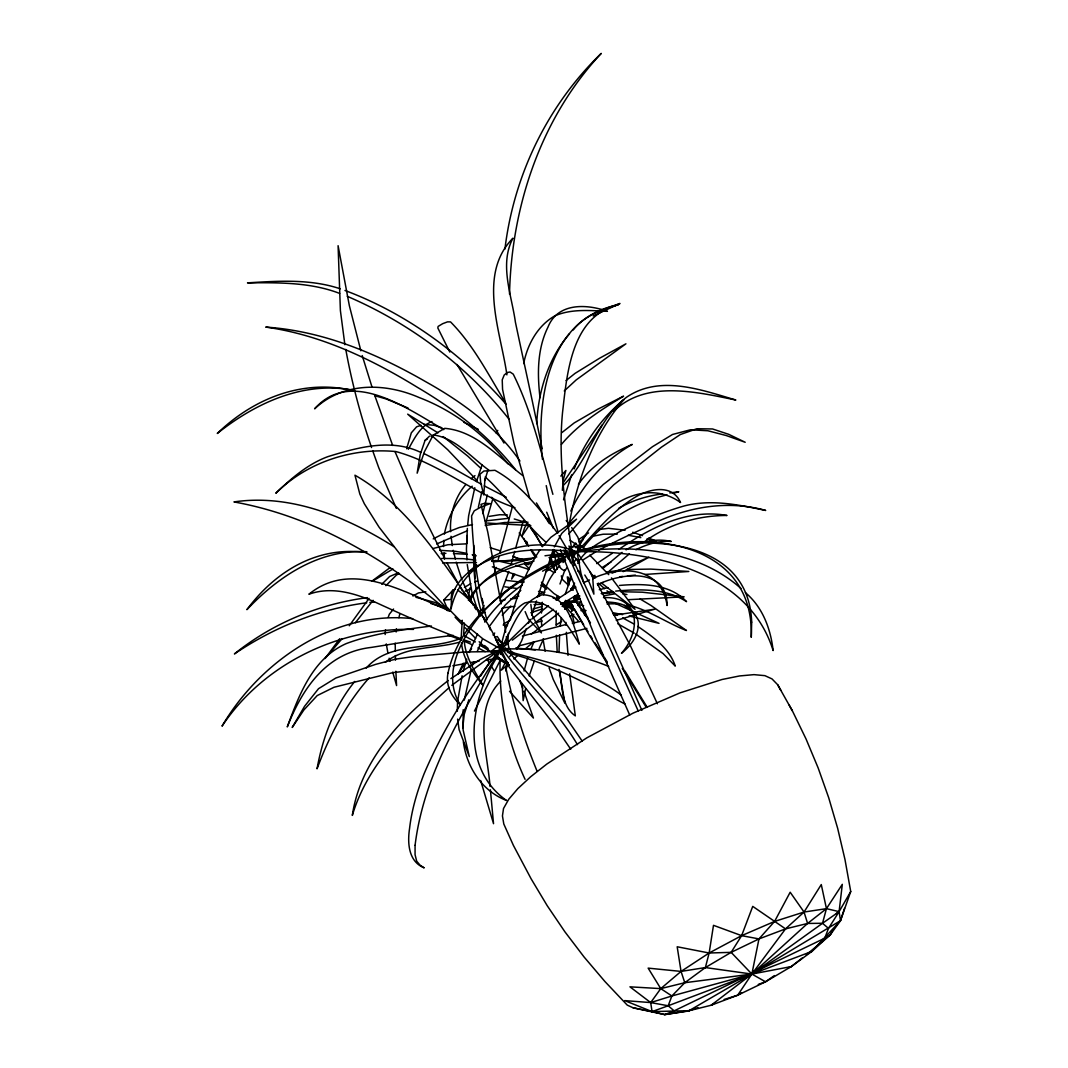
<?xml version="1.0" encoding="UTF-8"?>
<svg xmlns="http://www.w3.org/2000/svg" width="1068" height="1068" viewBox="0 0 1068 1068"><rect width="100%" height="100%" fill="white"/><g stroke="black" fill="none" stroke-linecap="round" stroke-linejoin="round"><path stroke-width="1.5" d="M474.94 578.415L474.94 556.962M556.081 625.381L556.254 610.936M461.056 639.825L462.27 620.254M509.516 294.154C511.519 206.444 540.675 118.281 601.231 53.4C548.738 104.29 515.403 171.841 505.551 244.185L505.017 248.964M454.995 589.429L453.139 589.963L443.674 600.109L446.571 606.784L459.013 619.453L482.976 638.891L500.518 648.943C490.946 626.863 477.503 604.181 457.651 590.057M457.318 711.235L457.558 701.502L462.097 675.79M468.425 596.865L469.947 587.987M562.369 490.346L563.196 480.119L565.906 470.454L560.847 476.101M558.964 652.535L559.632 634.953M473.805 545.428C472.977 567.121 474.699 589.109 480.84 610.015M462.751 727.789L464.26 714.278L468.825 699.82M500.158 659.17C498.756 700.461 507.554 741.9 525.069 779.32M541.463 613.045L542.277 602.259M522.105 683.734L523.146 700.635L525.63 688.7M463.605 634.752L464.353 623.111M500.465 654.39L500.772 649.611L502.187 654.07M443.5 546.536L443.914 540.355M536.697 423.622C538.299 391.422 548.178 358.488 569.511 333.777M385.161 634.525L385.521 629.706M508.448 633.391C508.008 640.253 506.432 649.437 513.801 653.282M530.849 604.381L532.291 615.395L541.436 632.923L528.246 618.919L525.136 611.604M396.135 631.989L396.388 628.798M560.246 626.262L561.194 617.798M463.178 709.779L463.098 729.845L469.306 756.611L459.106 729.658L457.611 719.111M467.343 528.393L466.436 549.232L466.983 559.912M467.664 525.256L468.625 515.871L474.793 487.702M467.183 535.482L467.17 543.065M744.076 977.006L811.867 951.428L840.489 920.669L839.101 911.645L842.305 884.331L826.445 908.654L822.52 923.273L751.872 974.069L711.128 1005.255L687.125 1011.209L664.723 1014.6L633.15 1007.818L627.25 1005.121L604.915 981.505L584.129 957.061L564.892 931.79L547.216 905.691L531.09 878.764L513.414 845.429L503.789 823.975L502.441 815.912L503.522 808.489L508.728 799.291L517.873 788.598L530.703 776.73L546.803 764.061L586.813 737.855L633.097 713.117L680.062 692.852L722.048 679.488L739.537 675.951L753.981 674.642L764.902 675.657L772.017 678.914L777.704 684.762L792.363 710.807L806.06 739.016L818.168 767.985L828.701 797.729L837.632 828.234L844.975 859.5L850.729 891.54L840.489 920.669L830.41 934.634L811.867 951.428L791.295 966.58L765.529 981.786L737.681 995.216L711.128 1005.255L713.865 1003.546M569.124 582.007L569.471 579.163M557.096 600.123L557.616 595.784M482.803 513.561L487.328 494.978M569.297 523.64C577.428 478.945 594.075 434.516 623.859 399.619C601.618 418.015 584.596 441.992 574.183 468.879M574.624 599.842L574.624 595.744M478.331 507.38L481.908 491.627M464.26 700.127L471.242 669.583M724.131 999.474L737.681 995.216L751.872 974.069L758.974 938.919L774.58 921.43L790.173 892.234L804.044 912.045L807.595 923.446L751.872 974.069L689.06 1010.688L683.84 1010.835M406.628 448.747L411.314 432.847L416.6 426.813L421.072 425.344M524.068 670.998L527.619 657.915M543.639 594.649C546.068 583.742 552.143 573.836 559.752 565.746M565.252 594.195L571.313 576.653M463.152 671.225L466.756 659.183M559.992 584.009L564.865 569.952M563.37 607.051L564.318 603.1L565.012 609.267M523.694 363.561C527.378 344.51 537.578 325.793 554.773 315.888C571.393 308.639 589.79 310.561 607.412 311.322C586.586 303.806 557.723 302.564 547.991 327.088C537.177 348.942 537.244 374.014 540.021 397.71M398.898 617.704L399.699 614.527M507.607 664.243L505.671 670.918M633.15 1007.818L652.067 1011.61L668.181 1005.762L671.879 995.977L684.788 982.72L705.374 967.568L709.139 953.003L713.491 925.329L741.619 935.648L758.974 938.919L785.541 928.88L807.595 923.446L822.52 923.273L839.101 911.645L850.729 891.54M497.862 561.007L499.05 556.441M499.837 553.398L512.533 506.139M485.366 524.201L492.949 498.356M444.341 534.174C448.013 515.697 457.812 498.382 472.243 486.18M510.29 620.014C517.259 595.664 525.576 571.126 539.861 550.02M476.502 481.575L482.122 464.633M523.373 520.663L515.617 548.365M494.27 573.69L496.073 567.348M563.53 499.851L571.58 474.926M511.212 563.744L514.736 551.435M572.702 606.691L571.54 611.417L573.342 610.082M513.321 573.569L511.639 579.07L514.883 574.237M487.969 470.107L484.899 480.013L483.751 494.951L480.653 482.229L479.946 474.285L483.884 471.041L494.938 470.294C521.304 484.872 540.114 509.142 557.456 533.119M484.618 480.653L485.566 477.69M536.523 600.95L531.677 615.208M508.835 571.433L499.33 597.586M844.508 908.387L840.489 920.669L748.988 975.725M472.643 665.017L473.645 661.986M537.831 596.879L553.104 549.886M569.271 549.286L570.405 546.923L574.704 546.589L585.798 552.089M529.167 675.977L534.267 661.159M429.536 436.104L425.064 440.39L420.205 454.594L417.147 473.177L424.423 451.737L433.141 435.17L444.742 428.348C476.048 430.911 498.943 457.478 522.719 475.527M482.509 610.015L484.098 605.396M388.245 617.211L389.353 614.18L393.571 609.027M824.79 938.158L828.488 928.386L839.101 911.645L826.445 908.654L804.044 912.045L774.58 921.43L741.619 935.648L709.139 953.003L681.05 971.413L660.758 988.621L650.679 1002.585L652.067 1011.61L664.723 1014.6L689.06 1010.688L652.067 1011.61L624.727 1000.609L650.679 1002.585L668.181 1005.762L674.148 1010.862L824.79 938.158L830.41 934.634L832.68 930.228M469.987 601.297C480.6 575.158 509.329 563.717 534.961 557.91L493.523 561.861M526.377 628.545L521.478 641.201L516.779 649.411M528.526 623.138L530.075 619.347M477.289 651.387L482.402 639.211M554.372 546.883L561.741 533.426L576.546 519.168L550.901 537.297L542.571 546.349M469.333 651.68L477.503 634.085M747.36 976.165L751.872 974.069L753.167 971.066M539.14 648.556L543.532 638.824M531.33 647.969L533.826 642.309M497.795 655.512L500.478 649.558L488.33 664.229L480.56 676.111M474.459 711.061L500.705 659.343M497.114 657.007C470.147 699.767 459.494 767.305 506.512 800.479C482.015 791.054 466.783 767.251 463.352 741.886M463.338 663.175L458.038 674.308L465.381 662.627M571.26 589.549L574.571 583.128M570.833 511.051C583.569 482.869 605.463 459.694 632.243 444.408C611.51 453.259 591.472 465.368 578.442 484.271M559.819 554.399C556.615 559.579 558.017 569.591 565.106 570.579L566.681 568.016M577.641 563.277C586.132 547.59 604.248 540.475 618.959 531.971C640.039 521.932 661.506 512.426 684.001 506.005C711.074 498.889 738.949 504.83 765.689 510.437C723.97 498.889 681.13 508.248 643.764 528.353C628.518 535.242 613.379 542.384 598.614 550.247M570.899 589.977L574.344 584.69M408.336 449.254C414.237 438.774 420.111 426.145 431.953 421.54M564.411 602.552L565.626 600.336M505.391 662.414L501.333 670.17L508.208 664.349M468.425 600.456C480.8 576.066 509.276 567.282 533.987 561.087M574.571 561.541L576.066 558.911M527.939 522.172L524.748 527.565L521.958 536.123L529.635 524.602M469.226 652.468L471.575 648.543M562.128 606.384L564.198 602.939L562.222 604.608M478.771 613.286L482.99 608.213M496.126 432.994L497.755 430.364M453.139 589.963L451.964 591.859L451.003 599.508L443.674 600.109M802.589 957.742L791.295 966.58L751.872 974.069L671.879 995.977L660.758 988.621L648.156 968.129L681.05 971.413L705.374 967.568L731.139 952.349L741.619 935.648L752.74 906.385L785.541 928.88L804.044 912.045L821.279 884.571L826.445 908.654L807.595 923.446M502.227 615.128L510.811 605.997M579.43 543.906L586.399 534.427M500.759 681.064C472.924 709.299 487.342 751.819 490.065 786.489M575.826 601.057L578.082 597.666M489.157 626.689L505.284 605.022L520.81 590.337M484.765 622.123C494.591 607.278 508.114 595.236 522.399 584.797M572.862 557.509L576.693 551.942L571.393 555.667M602.058 425.011L562.622 483.604M369.034 598.414L349.276 625.755M354.776 681.424C334.391 706.535 322.696 737.187 317.049 768.813C329.291 735.865 345.778 704.319 369.141 677.833M339.731 638.731L325.019 658.556L342.094 638.651M668.181 1005.762L751.872 974.069L785.541 928.88M465.808 484.525C454.888 497.488 449.481 514.816 450.629 531.69M373.106 600.296L355.39 622.697M573.209 329.932C584.57 315.247 603.14 309.386 619.987 303.472L593.181 315.928M568.55 523.747L592.246 495.472L603.286 484.498L652.428 446.744L672.52 434.476L690.489 429.777L707.897 430.764L726.293 435.557L745.197 442.272L728.723 434.329L712.53 428.962L696.883 428.749L680.343 434.529L661.439 447.172L613.593 484.925L602.619 495.899L568.79 533.933M552.717 554.279L555.427 550.861M582.901 548.111C603.473 521.171 634.165 502.614 667.019 494.858M499.771 598.707L503.936 593.528L511.906 586.666M509.636 656.62L513.201 652.401M561.434 444.381C578.415 424.049 601.137 409.778 623.565 396.161L597.679 409.284L574.224 422.901L561.821 432.66M573.583 545.494L575.679 542.944M575.585 547.67L579.016 545.134M493.029 635.019L494.698 633.03M745.451 975.885L751.872 974.069L753.995 971.533M562.983 485.78C589.256 459.867 596.892 419.991 626.529 397.243C659.89 374.588 700.995 389.753 735.852 400.019C696.416 391.996 645.98 379.661 613.673 411.327M581.352 601.578L578.015 605.423M593.034 578.816L595.076 576.6M505.498 626.102L507.687 623.779M517.005 648.236L519.782 645.286M385.935 585.651L396.508 574.985L399.432 573.489M381.783 584.276L389.673 576.48L398.417 572.795M608.453 571.78L629.332 553.878M366.244 668.061C390.18 641.014 430.204 650.866 461.029 638.25M603.06 568.283L622.043 552.396M564.264 390.955L576.173 379.928L625.928 343.816L599.548 358.247L575.078 373.359L566.053 380.542M513.855 658.996L517.072 656.046M530.622 620.067L501.252 648.69L508.622 643.016M385.374 662.227C406.347 645.793 434.97 649.024 459.52 642.175M562.956 562.529L565.226 560.513M572.034 547.43L576.279 543.639M748.615 974.59L751.872 974.069L755.597 970.799M525.616 648.636L533.72 641.801M578.829 539.487L588.561 532.905M531.343 634.125L558.617 613.179M806.353 954.792L830.41 934.634M449.348 687.405C409.752 723.076 367.966 762.952 352.32 815.405C360.677 758.52 404.705 714.292 448.32 680.49M531.811 619.08L548.458 605.689M471.135 478.744L474.98 475.607M451.817 685.322L500.251 649.451L480.293 659.45L450.87 678.621M512.293 640.173L533.386 623.992M371.984 581.099L389.74 567.869M534.627 623.031L553.478 609.428M464.446 587.4L470.801 583.622M497.301 646.514L491.747 650.879L499.277 650.626M671.879 995.977L650.679 1002.585L629.946 986.832L660.758 988.621L684.788 982.72L751.872 974.069L758.574 969.263M836.418 913.567L839.101 911.645M556.054 600.069L575.826 587.08M596.718 563.61L612.084 553.411M758.267 984.429L765.529 981.786L774.407 975.578M476.702 564.825L469.6 571.153L475.514 568.083M583.275 559.752L595.77 551.822M602.045 567.629L611.176 561.848M545.841 571.767L565.252 559.151M644.124 541.997C668.101 524.241 697.337 515.524 727.041 515.457C687.004 508.395 650.772 527.579 618.893 549.366M556.388 624.78L561.648 621.376M425.064 440.39L427.494 438.828M431.125 436.492L433.555 434.943C456.103 438.307 471.308 457.678 489.077 470.307M737.681 995.216L741.646 992.679M570.712 555.667L576.319 552.103L568.99 556.054M561.007 604.421L578.229 594.075M565.092 609.08L567.682 607.438M626.062 549.86C639.385 541.783 655.845 537.965 671.238 541.436C658.903 540.448 646.821 544.373 635.874 549.74M542.557 571.18L564.585 558.417M748.575 973.949L751.872 974.069L754.729 972.347M372.238 581.326L392.957 568.977M478.918 614.954L484.859 612.138M579.083 542.01L583.288 539.554M618.546 508.488C631.802 500.465 646.901 495.939 662.2 493.923M569.778 616.583L573.903 614.287M412.889 596.024L418.442 592.94L425.865 591.819M498.449 645.886L509.476 640.853M623.138 571.647L648.877 557.229L612.031 573.182M436.665 543.972L467.53 530.676M503.709 623.752L509.516 620.668M598.013 585.104L603.033 582.461M574.958 597.386L578.456 595.57M433.221 538.886L443.394 533.68L459.467 527.472L472.497 524.588M705.374 967.568L751.872 974.069L754.836 972.574M566.734 601.778L560.793 604.128M684.788 982.72L681.05 971.413L677.179 946.769L709.139 953.003L731.139 952.349L758.974 938.919M568.363 600.937L564.652 602.672L581.019 601.898M583.595 582.701L589.496 579.991M465.234 591.151L470.921 588.601M597.946 584.49C621.75 572.889 666.832 567.148 667.113 605.516C661.292 567.322 623.031 564.999 593.915 577.962M574.637 598.133L579.844 596.024M474.793 582.02L477.436 580.939M664.723 1014.6L674.148 1010.862M788.197 967.795L791.295 966.58M580.925 610.616L583.956 609.428M731.139 952.349L751.872 974.069L754.929 972.895M512.774 598.36L518.808 596.118M542.504 608.853L530.809 612.765M522.426 636.061L566.067 624.486M592.38 576.239L594.983 575.412M533.172 608.96L542.237 606.477M687.125 1011.209L697.978 1007.751M539.42 593.968L544.894 592.246M432.714 548.605L447.879 544.733L466.623 543.839M616.303 620.375L654.751 609.187L613.766 615.261M494.577 637.302L497.314 636.541L502.147 643.87M580.204 598.788L573.609 600.496M586.879 628.358L518.701 645.953M599.281 589.723L607.892 587.6M672.92 493.336L678.821 491.801L669.796 492.909M499.957 600.87L505.257 599.722M535.922 622.537L542.25 620.962M569.431 601.524L564.652 602.672L578.869 599.375M810.118 951.842L811.867 951.428M485.246 525.496L504.483 522.519L527.151 522.345M614.234 593.955L603.647 595.811M549.019 557.656L576.266 551.876L545 555.774M572.274 623.178L580.031 621.536M601.217 593.514L612.765 591.445M592.566 536.269L603.206 534.214L617.344 534.08M561.408 603.193L564.825 602.539M466.289 663.375L452.819 665.805M520.984 582.594L524.228 581.98M366.738 602.779C319.172 608.96 274.062 627.116 234.413 653.936C272.594 623.138 318.931 604.007 367.472 597.626M606.477 572.181L620.468 570.098M530.008 563.437L524.949 564.318L528.219 567.669M502.734 607.906L514.936 606.29M470.895 662.494L479.105 661.119M498.089 658.342L486.354 660.051M489.264 516.378L499.811 514.709L507.393 514.95M537.124 596.425L539.634 596.037M619.814 576.8L622.724 576.386M449.868 666.258L392.877 672.626L334.03 687.258L317.223 695.562L303.859 709.98L292.205 727.468L304.54 706.335L318.518 688.7L335.819 678.033L375.776 664.323L395.721 659.13L413.516 656.566L464.727 651.974L494.618 651.547M510.597 598.894L517.433 598.227M431.445 626.022C402.689 629.679 373.64 633.377 346.326 643.563C312.617 658.422 299.173 694.787 287.279 726.908C302.511 688.099 326.501 652.548 371.304 647.408C398.591 643.083 425.838 638.264 453.339 635.433M598.694 529.528L608.56 528.313L625.074 530.235M369.835 602.392L374.467 601.831M615.662 591.098C639.305 588.949 665.938 588.228 686.55 601.671C669.783 583.609 642.295 583.475 619.453 585.451M508.341 648.436L501.039 649.211L504.844 650.999M530.769 559.352L511.972 560.954L491.881 561.167M601.604 593.674L614.26 592.366M627.463 575.906L635.367 575.118M582.06 610.843L585.09 610.549M549.86 557.229L563.637 556.201M628.251 599.695L684.147 596.825L642.282 592.206L620.588 591.712M491.64 560.834L496.046 560.513L512.907 564.371M644.645 574.477L688.82 571.473L650.706 569.097L626.889 569.498M441.191 553.638L445.917 553.331M508.461 518.314L485.299 520.944M366.885 551.742C319.332 548.872 278.241 576.546 246.908 609.654C275.464 571.206 317.329 545.641 366.524 552.583M551.982 556.228L562.436 556.014M442.593 562.943L476.475 562.489M606.971 603.861L618.826 603.78M534.067 604.608L543.198 604.248M487.489 523.066L530.823 525.589M573.903 602.072L566.4 600.99M441.685 558.457L463.138 558.671L475.847 560.113M439.722 550.3L455.676 551.328L465.434 553.104M413.543 629.412C339.117 627.383 263.596 663.629 222.037 726.147C260.405 660.785 334.831 610.055 412.755 618.666M453.446 553.531L467.397 554.319M572.875 586.719L575.398 586.799M603.513 597.653C640.199 595.811 641.561 630.561 621.469 653.282C648.583 631.869 642.375 602.299 606.611 602.072M515.657 648.036L535.282 649.918M424.049 424.383L433.955 425.251L441.912 427.774M472.216 554.759L475.434 555.066M506.018 580.365L522.119 582.26M574.277 597.826L575.572 597.973M568.697 603.327L564.652 602.859L567.442 603.967M351.479 389.9C302.204 381.303 255.012 403.464 217.271 433.474C253.85 398.11 303.579 378.419 354.309 390.848M538.486 591.365L542.904 591.979M504.844 586.799L517.032 588.508M503.121 624.994L507.5 625.634M526.764 563.25L529.808 563.744M577.975 571.193L579.991 571.554M415.906 597.279L434.529 602.365L443.54 606.517M622.497 593.728L626.943 594.529M540.862 585.157L544.827 585.878M628.144 535.242L640.8 537.618M578.175 604.595L583.649 605.649M612.845 612.672L622.591 614.647M629.105 615.969L659.023 623.352L614.861 603.166M626.556 604.648C647.929 609.254 666.138 622.778 686.457 630.507L650.986 605.476L640.146 599.014M646.888 538.98L656.019 541.035L648.53 538.045M514.242 518.968L526.377 522.666M473.137 555.066L476.221 555.841M492.321 566.828L523.867 577.428M375.015 395.774L386.069 398.911L408.056 408.029M514.068 557.096L525.523 560.353M430.631 603.42L444.008 607.732M515.964 565.319L529.141 569.498M490.212 547.697L499.851 550.688M513.081 654.31C552.797 664.99 589.162 684.775 625.154 704.159M582.22 609.334L586.118 610.629M553.117 598.027L556.935 599.295M448.013 635.14L461.67 640.052M573.783 597.159L576.079 597.946M464.62 640.079L470.441 642.082M632.656 532.238L642.535 535.655M420.792 452.431C391.182 438.12 357.566 447.452 327.849 456.65C307.571 464.139 291.19 478.464 275.824 493.242C307.063 462.124 352.28 447.425 395.881 451.55C438.721 463.205 473.217 493.296 514.95 507.714M423.782 453.473L453.633 468.572L481.561 484.365M340.278 288.814C310.454 278.788 278.414 280.964 247.496 282.86C278.388 282.566 310.361 282.179 339.624 293.406M344.964 290.469C407.082 313.658 462.497 354.629 506.165 404.331M461.71 639.078C434.502 629.065 408.043 617.09 381.636 605.115C359.195 594.569 333.483 585.384 308.879 594.249C352.894 558.484 406.935 594.022 450.91 611.35M480.987 645.9L488.129 648.503L484.538 645.526M570.232 605.062L573.115 606.157M347.287 296.33C409.858 323.19 466.769 365.643 509.049 419.217M612.899 613.766L617.064 615.435M507.474 652.148L511.545 653.83M541.543 584.289L545.748 586.118M568.043 604.435L564.451 602.886L568.71 610.229L578.442 621.162M463.779 422.287L478.264 429.296M464.687 641.401L472.216 644.792M608.68 666.445C575.038 652.401 537.711 647.422 501.399 649.237C542.05 661.88 586.292 668.541 621.029 694.934M512.707 556.108L523.293 561.635M506.219 497.234L484.285 485.887M622.604 617.891L633.564 623.765M464.46 635.847L475.353 641.935M617.865 623.805L634.259 633.124M477.983 647.835L485.192 651.64M751.872 974.069L765.529 981.786M497.127 658.422L508.528 665.19L497.368 656.74M560.233 555.226L564.224 557.616M559.485 597.039L553.905 593.501L541.436 582.18M546.202 567.522L553.985 572.622M479.385 644.391L489.758 651.32M570.592 588.668L573.196 590.257M579.724 546.803L570.072 540.341M637.689 626.369C652.708 636.621 669.302 647.996 675.27 666.098L663.121 653.616L635.634 633.965M438 432.874L407.682 414.144L447.625 449.641L477.089 480.573M394.079 546.736C346.846 516.965 290.803 493.576 233.919 501.92C313.765 516.204 385.949 559.285 447.572 610.696M524.588 562.355L528.233 564.758M443.754 429.616C407.642 408.884 351.105 367.592 314.606 408.817C343.255 381.917 384.907 382.558 419.15 397.536C454.22 410.9 484.765 434.569 508.008 463.872M496.153 640.213L508.635 665.11L486.247 648.369L479.145 641.734M542.758 586.319L546.669 589.162M443.207 436.585L467.651 456.036L480.987 468.478M584.303 614.741L587.707 617.251M502.507 660.171L508.582 665.044L507.367 662.013L508.728 664.87L499.263 650.532M740.952 588.428C696.803 549.286 633.551 544.373 577.481 551.742C651.226 550.113 748.294 570.472 773.125 650.559C770.682 628.785 762.605 607.051 745.397 592.647M563.49 602.712L572.061 609.561L570.712 607.024M624.553 605.369L632.082 611.47L627.717 606.544M558.991 554.212L553.665 549.499M556.628 597.039L558.964 598.988M822.52 923.273L828.488 928.386M601.418 582.941L635.033 609.294L611.457 577.868M589.79 555.16L608.747 574.637M598.307 583.115L604.528 588.601M607.011 590.804L609.508 592.994M591.846 574.517L595.557 577.828M562.516 579.55L567.896 584.65M506.899 662.347L508.542 665.017L506.232 662.974L508.595 665.044L504.95 659.583M546.375 542.557C523.814 522.773 507.634 496.954 485.206 476.982M566.681 604.354L572.101 609.561L567.642 602.646M497.862 639.558L500.892 642.535M506.379 662.894L508.542 665.017M579.63 562.863L572.955 555.267M465.248 627.81L475.594 638.424M463.472 592.339L476.742 608.079L486.127 621.576M455.075 617.184L461.857 624.273M449.468 611.323L415.826 574.557L378.993 527.058L364.335 503.736L359.823 494.043L354.963 475.207C405.974 504.47 438.761 556.508 471.936 603.447M581.873 545.868L586.105 550.394M530.97 528.366L535.882 534.748L542.304 546.749M505.605 661.399L508.702 665.19M576.333 558.871L578.402 561.327M491.654 497.274L508.822 518.648M515.51 469.666C488.917 435.891 454.527 409.151 417.641 387.47C370.93 358.821 320.52 334.738 265.758 327.088C323.19 330.947 376.857 353.575 426.225 381.997C462.03 402.062 496.34 426.906 519.929 461.056M509.516 691.25L533.426 718.043L523.921 691.223M504.99 647.649L563.65 714.105L582.193 741.112M566.214 520.49L568.95 523.934M561.554 555.173L565.613 560.34M570.245 607.131L572.088 609.494L571.166 605.155M505.725 662.561L552.236 722.155L570.739 749.229M566.454 601.898L572.074 609.428L570.819 605.503M571.7 527.605L577.855 537.151L581.085 547.657M584.797 575.025L589.189 582.274L593.875 594.155L592.687 577.521L590.137 572.061M531.41 549.78L536.723 557.082M528.66 546.002L519.208 532.892M500.932 647.261C524.882 680.957 556.108 708.992 577.468 744.636M570.352 607.038L572.128 609.508L569.458 602.192M587.6 617.958L574.864 599.402M590.457 622.764L573.649 598.24M528.713 524.548L542.451 546.068M474.512 607.198L476.235 609.694M478.811 613.433L480.533 615.942M567.922 603.313L572.088 609.494L570.899 606.571M570.432 606.904L572.141 609.441L571.22 603.407M535.228 557.162L530.756 549.886M536.43 502.935L549.179 523.413M594.889 642.736L602.766 654.951M604.515 657.674L607.145 661.746M491.801 667.033L494.297 670.891M607.051 662.934L590.137 636.515L570.085 602.352M559.085 535.629L566.374 548.031M495.352 638.53L499.984 645.953M624.887 670.971L647.168 707.23M622.27 668.314L646.233 707.31M583.649 624.593L574.477 609.147M586.225 628.812L587.961 631.629M590.537 635.847L592.259 638.651M456.997 364.482L503.962 443.046M549.74 558.404L553.718 565.386M459.854 586.519L462.377 590.844M594.355 578.282L577.067 552.276L580.992 573.436L583.795 582.834M570.058 605.903L572.168 609.561L571.113 604.768M505.578 402.85C488.583 375.122 473.565 345.164 450.522 321.895L447.505 321.868L442.673 323.684L438.134 326.407L437.827 327.996L449.815 352.053M571.327 603.54L572.902 606.344M777.704 684.762L780.788 690.288M789.252 705.254L792.363 710.807M458.239 583.689L446.865 562.716M597.266 583.635L630.173 645.272L657.394 703.759M549.94 561.675L555.146 571.42M570.712 606.811L572.128 609.468L569.297 603.727M563.837 550.073L568.243 558.818M487.115 658.996L489.304 663.175M444.702 558.564L418.175 505.484L395.013 451.644M526.39 541.503L527.525 543.732M573.623 561.114L606.878 631.575L641.881 710.354M523.774 538.352L526.577 544.133L526.537 541.409M473.444 605.543L462.537 581.299M564.678 547.684L638.304 711.168M570.753 562.969L565.319 550.834M396.335 508.395L378.793 467.837L372.665 450.669M629.706 714.959L594.796 636.141L560.433 549.873M546.709 512.226L553.411 528.406M547.857 518.287L550.274 524.108M519.876 680.97L522.759 688.286M536.964 770.922C523.133 737.174 512.333 702.17 505.645 666.285M568.977 601.337L572.141 609.414L571.02 603.086M478.21 612.151L472.056 592.98L467.223 564.491M392.677 445.463L374.521 394.826M549.099 667.834L553.251 679.448L564.905 703.225L559.058 669.409M371.544 447.545C360.597 415.532 351.813 382.718 345.778 349.423M483.577 617.785L484.672 620.882M461.91 579.804L456.183 562.128M488.837 625.541L490.252 629.773M555.373 572.248L550.794 556.962M558.27 532.665L549.846 503.095L546.229 485.62M529.768 498.476L514.055 443.741L502.561 389.366L502.227 379.848L504.216 375.015L507.353 372.518L510.05 371.998L513.241 374.147C532.064 411.994 541.409 453.807 552.89 494.324M371.998 387.003L362.212 355.564M486.995 619.934C476.795 586.292 473.284 550.888 471.602 515.924L474.272 510.811L481.201 506.913L490.239 503.615L484.578 503.308L480.974 504.35L487.782 532.144L501.146 603.927M480.64 780.481L493.536 823.695L490.399 789.799M570.913 605.289L572.141 609.441L571.273 604.835M392.757 672.173L396.575 685.576L395.881 671.265M360.864 350.798L349.356 305.688L338.089 245.693L340.398 310.614L344.871 344.697M481.962 598.334L483.217 602.939M455.409 559.231L453.219 550.3M568.99 545.935L569.765 549.005M387.991 653.416L386.269 643.924M389.139 658.222L389.913 661.426M570.152 550.527L572.955 562.702M542.077 448.734C533.786 406.414 524.281 364.362 515.403 322.162C511.625 294.915 499.09 264.464 512.934 238.191C477.182 274.583 500.785 331.427 506.899 374.881M572.301 614.3L574.25 623.739M561.341 575.772L561.955 578.749M556.254 564.385L557.202 569.124M452.311 545.588L451.003 536.283M545.107 651.266L543.051 639.105M501.933 608.373L505.671 632.069M555.934 562.796L553.798 549.967M461.55 642.803C462.818 659.316 473.257 672.907 483.11 685.482C474.619 671.238 464.981 656.46 464.126 639.412M568.483 585.438L567.308 576.827M506.365 636.528L507.313 643.11M574.103 565.533C566.574 514.896 557.576 463.966 562.529 412.568C567.081 373.052 571.393 316.035 618.252 304.861C548.511 318.117 535.856 400.634 542.477 459.4M569.618 673.868L575.318 715.867C561.274 706.255 562.275 686.217 559.699 671.104M568.029 655.392L566.334 632.309M444.021 552.757L444.542 558.964M557.202 652.174L556.348 635.26M541.302 617.985L541.69 626.075M570.365 574.477L570.592 580.565M565.933 622.39L566.04 625.207M568.523 577.227L568.67 585.264M395.2 643.15L395.32 650.906M395.387 655.552L395.44 660.211M415.078 845.335L415.065 854.667L416.694 861.182L420.031 865.16L424.21 867.87C408.443 861.622 407.335 843.053 409.551 828.581C411.727 809.611 417.228 791.214 424.21 773.486C443.26 728.843 469.226 687.125 500.251 649.838C463.245 710.394 423.836 773.446 415.078 845.335M751.685 622.15L751.258 637.316C754.675 542.464 647.248 528.019 577.521 551.649C639.652 534.761 748.575 534.894 751.685 622.15M448.013 673.054C445.449 685.215 451.484 696.63 460.228 704.693C441.084 674.082 461.897 637.342 482.109 613.045C507.594 585.05 541.089 565.399 576.253 552.036C522.799 576.36 461.59 610.976 448.013 673.054M451.457 601.271L450.963 609.174C462.858 555.547 528.633 532.224 576.466 551.715C549.82 549.473 522.199 547.524 496.58 556.869C476.835 564.465 453.78 578.095 451.457 601.271M501.947 642.362L500.865 648.797C512.24 630.053 518.728 602.365 541.997 594.836C566.881 594.502 573.943 625.127 579.323 644.137C567.976 625.514 550.928 596.024 524.895 602.926C510.824 610.656 505.391 627.677 501.947 642.362M579.537 545.841L577.08 551.489C594.556 533.64 610.068 513.401 631.321 499.717C645.513 489.611 671.518 482.015 680.543 502.507C642.349 475.3 595.917 509.743 579.537 545.841"/></g></svg>
